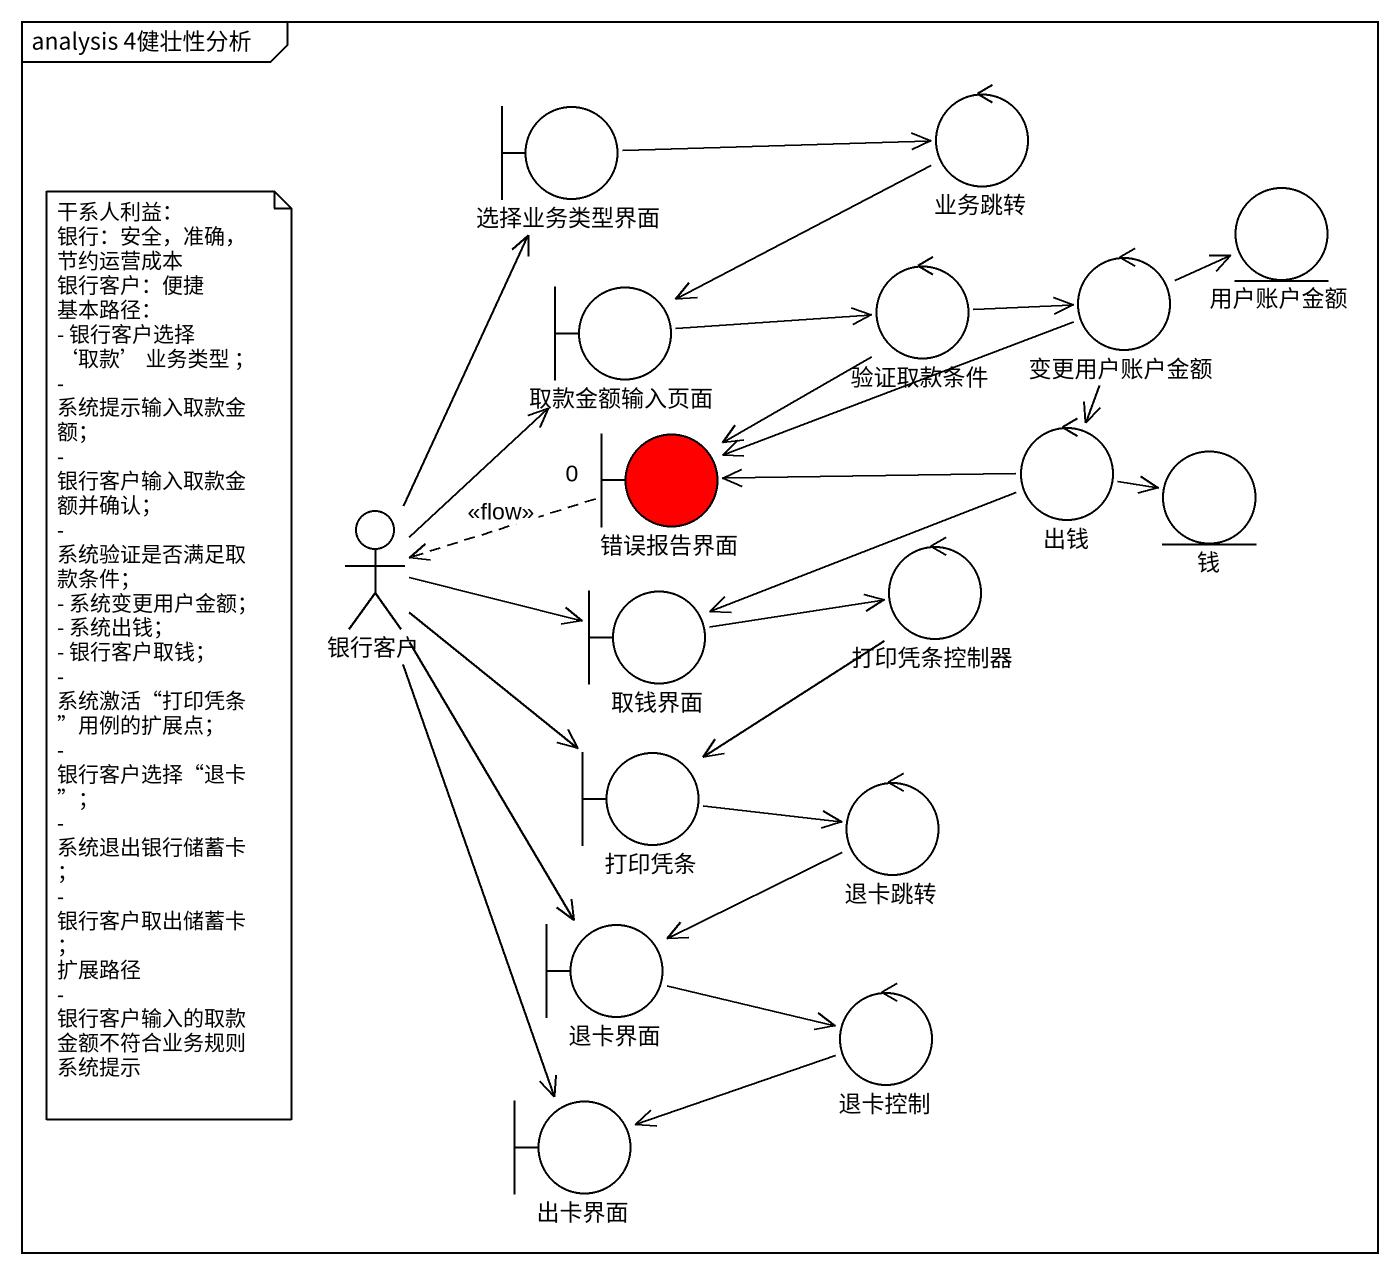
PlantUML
@startuml
mainframe analysis 4健壮性分析
boundary 选择业务类型界面
control 业务跳转
entity 用户账户金额
boundary 取款金额输入页面
control 验证取款条件
control 变更用户账户金额
boundary 错误报告界面 #FF0000
control 出钱
entity 钱
actor 银行客户
boundary 取钱界面
control 打印凭条控制器
boundary 打印凭条
control 退卡跳转
boundary 退卡界面
control 退卡控制
boundary 出卡界面
选择业务类型界面 -right-> 业务跳转
业务跳转 -left-> 取款金额输入页面
取款金额输入页面 -right-> 验证取款条件
验证取款条件 -right-> 变更用户账户金额
验证取款条件 --> 错误报告界面
变更用户账户金额 -right-> 用户账户金额
变更用户账户金额 -left-> 错误报告界面
变更用户账户金额 --> 出钱
错误报告界面 "0" .left.> 银行客户 : <<flow>>
出钱 -left-> 错误报告界面
出钱 -right-> 钱
出钱 -left-> 取钱界面
银行客户 -up-> 选择业务类型界面
银行客户 -up-> 取款金额输入页面
银行客户 -right-> 取钱界面
银行客户 --> 打印凭条
银行客户 --> 退卡界面
银行客户 --> 出卡界面
取钱界面 -right-> 打印凭条控制器
打印凭条控制器 --> 打印凭条
打印凭条 -right-> 退卡跳转
退卡跳转 -left-> 退卡界面
退卡界面 -right-> 退卡控制
退卡控制 -left-> 出卡界面
note as N1
  干系人利益：
  银行：安全，准确，节约运营成本
  银行客户：便捷
  基本路径：
  - 银行客户选择 ‘取款’ 业务类型 ；
  - 系统提示输入取款金额；
  - 银行客户输入取款金额并确认；
  - 系统验证是否满足取款条件；
  - 系统变更用户金额；
  - 系统出钱；
  - 银行客户取钱；
  - 系统激活“打印凭条”用例的扩展点；
  - 银行客户选择“退卡”；
  - 系统退出银行储蓄卡；
  - 银行客户取出储蓄卡；
  扩展路径
  - 银行客户输入的取款金额不符合业务规则系统提示
end note
@enduml
